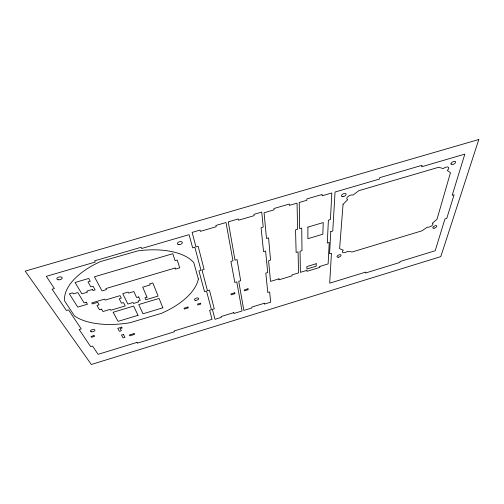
<?xml version="1.0" encoding="UTF-8"?>
<svg xmlns="http://www.w3.org/2000/svg" width="504" height="504" viewBox="0 0 504 504"><rect width="100%" height="100%" fill="white"/><g stroke="black" fill="none" stroke-linecap="round" stroke-linejoin="round"><path stroke-width="0.76" d="M307.9 227.109L307.875 238.694L322.825 234.234L323.253 222.554L307.9 227.109M316.222 263.718L316.166 266.188L306.886 269.004L306.879 266.553L316.222 263.718M319.826 266.433L319.794 267.41L306.886 271.335L306.886 270.371L300.39 272.343L300.044 251.238L301.997 250.652L301.726 228.041L299.666 228.652L299.237 202.488L306.873 200.258L306.873 198.916L322.125 194.462L322.081 195.817L331.821 192.975L330.435 219.536L328.394 220.141L327.298 243.048L329.238 242.468L328.117 263.913L319.826 266.433M330.781 231.575L329.566 253.827L331.449 253.26L329.685 283.166L365.715 272.097L365.583 272.998L399.817 262.477L400.025 261.551L435.198 250.74L444.95 218.95L446.758 218.402L454.098 194.764L452.195 195.332L464.827 154.136L421.697 166.736L422.018 165.318L379.707 177.666L379.499 179.052L335.059 192.03L332.766 230.983L330.781 231.575M343.054 204.334L339.608 248.667L343.331 250.173A3.402 1.588 -23.8 0 0 343.104 252.643A3.402 1.588 -23.8 0 0 347.59 251.294L352.164 251.981L422.031 230.801L427.304 227.153A3.421 1.512 -27 0 0 431.657 225.836A3.421 1.512 -27 0 0 432.375 223.241L437.006 219.259L450.469 172.702L447.237 170.447A3.9 1.89 -29.6 0 0 448.157 167.158A3.9 1.89 -29.6 0 0 443.255 168.601L438.719 167.265L358.816 190.676L353.058 195.067A3.849 2.01 -25.6 0 0 347.993 196.547A3.849 2.01 -25.6 0 0 347.716 199.704L343.054 204.334M198.337 278.933L198.217 279.726A68.645 34.53 -13.8 0 1 166.975 310.748L161.639 313.267L129.994 322.724A68.645 34.53 -13.8 0 1 78.303 318.263L74.624 316.115L64.613 300.919L64.493 300.107A68.645 34.53 -13.8 0 1 94.185 264.644L100.378 261.595L137.724 250.898A68.645 34.53 -13.8 0 1 190.922 259.806L193.757 262.483L198.337 278.933M451.067 163.542L451.011 163.706A2.551 1.235 -30.1 0 0 452.668 164.575L452.901 164.512A2.551 1.235 -30.1 0 0 455.528 162.345A2.551 1.235 -30.1 0 0 453.808 161.438A2.551 1.235 -30.1 0 0 451.067 163.542M478.8 139.513L440.779 256.631L91.337 364.486L25.2 271.12L478.8 139.513M137.025 342.374L98.091 354.344L92.578 346.034L90.638 346.626L79.16 329.528L81.207 328.904L68.557 309.865L66.389 310.508L52.114 289.233L54.413 288.559L46.305 276.343L95.225 262.061L94.601 260.851L141.164 247.262L141.649 248.504L189.069 234.656L192.654 247.861L194.853 247.218L200.995 270.327L198.923 270.944L204.536 291.627L206.501 291.029L211.459 309.689L209.595 310.262L212.052 319.316L174.082 330.989L174.397 331.783L137.428 343.148L137.025 342.374M233.793 312.637L221.13 316.531L221.332 317.356L214.994 319.303L212.392 309.406L214.257 308.839L209.444 290.14L207.478 290.732L202.028 270.018L204.101 269.394L198.141 246.248L195.949 246.897L192.131 232.394L200.075 230.076L200.384 231.355L216.153 226.75L215.888 225.458L226.012 222.51L232.955 260.782L230.901 261.393L234.833 282.467L236.779 281.881L242.052 310.981L233.963 313.469L233.793 312.637M264.317 303.257L251.786 307.106L251.918 307.95L243.848 310.426L238.72 281.289L240.66 280.703L237.05 259.56L235.003 260.171L228.255 221.854L238.342 218.912L238.537 220.21L254.104 215.668L253.953 214.357L261.733 212.083L263.214 227.09L261.072 227.726L263.56 251.647L265.589 251.042L267.712 272.525L265.791 273.105L267.8 292.471L269.634 291.911L270.648 302.192L264.417 304.107L264.317 303.257M123.411 334.461L121.477 335.047L123.064 337.894L124.973 337.308L123.411 334.461M134.108 333.572L129.326 335.034L129.755 335.847L134.53 334.391L134.108 333.572M278.958 278.857L270.528 281.421L268.575 260.688L270.553 260.096L268.575 237.869L266.49 238.493L264.071 212.757L274.006 209.859L273.911 208.53L289.34 204.032L289.391 205.367L297.051 203.131L297.606 229.263L295.539 229.874L296.125 252.409L298.084 251.824L298.532 272.903L292.024 274.882L292.055 275.846L279.027 279.808L278.958 278.857M94.002 335.576L91.016 336.483L91.564 337.315L94.538 336.407L94.002 335.576M121.697 327.153L117.76 328.35L119.404 331.317L121.357 330.719L120.198 328.602L122.163 328.01L121.697 327.153M187.923 307.018L184.067 308.19L184.376 309.084L188.219 307.913L187.923 307.018M200.422 303.219L197.543 304.095L197.814 304.996L200.686 304.12L200.422 303.219M234.757 292.78L230.958 293.933L231.147 294.853L234.933 293.706L234.757 292.78M247.999 288.754L244.226 289.901L244.377 290.833L248.144 289.687L247.999 288.754M138.039 315.309L118.062 321.363L113.117 312.272L133.636 306.092L138.039 315.309M162.836 307.799L143.016 313.803L138.745 304.555L159.094 298.425L162.836 307.799M138.688 296.913L136.609 297.536L133.85 291.533L128.564 293.108L128.079 292.093L122.762 293.681L127.858 304.057L133.018 302.501L133.478 303.465L138.619 301.921L138.172 300.951L140.232 300.334L138.688 296.913M101.594 309.16L99.49 309.79L96.976 305.437L99.105 304.8L97.694 302.331L92.339 303.931L91.753 302.935L104.624 299.093L105.172 300.094L120.078 295.646L121.332 298.147L119.221 298.777L121.464 303.2L123.549 302.576L125.231 305.941L110.754 310.294L110.237 309.349L102.948 311.541L101.594 309.16M147.011 297.196L144.95 297.814L145.801 299.76L158.073 296.068L152.838 282.958L149.663 283.903L150.085 284.943L142.689 287.148L147.011 297.196M86.253 302.224L84.086 302.873L77.805 292.559L73.345 293.882L72.683 292.818L69.325 293.813L77.748 307.119L87.45 304.221L86.253 302.224M92.314 289.51L86.776 291.148L87.394 292.207L81.862 293.845L75.039 282.486L88.717 278.46L90.279 281.251L88.017 281.919L90.796 286.833L93.026 286.171L95.117 289.913L92.912 290.569L92.314 289.51M175.096 268.015L105.865 288.565L106.426 289.624L102.054 290.915L94.399 276.791L172.815 253.701L175.064 260.656L177.238 260.014L179.72 267.844L175.455 269.111L175.096 268.015M178.844 244.623A2.577 1.411 -16.2 0 0 182.347 242.443A2.577 1.411 -16.2 0 0 178.378 242.216A2.577 1.411 -16.2 0 0 178.844 244.623M195.779 300.353A2.236 1.065 -16.9 0 0 198.727 298.494A2.236 1.065 -16.9 0 0 195.256 298.582A2.236 1.065 -16.9 0 0 195.779 300.353M91.615 331.802A2.337 1.071 -12.5 0 0 94.947 330.189A2.337 1.071 -12.5 0 0 91.407 329.95A2.337 1.071 -12.5 0 0 91.615 331.802M58.388 279.789A2.722 1.417 -10 0 0 62.206 277.874A2.722 1.417 -10 0 0 57.966 277.37A2.722 1.417 -10 0 0 58.388 279.789M434.039 228.205A2.192 0.958 -27.1 0 0 436.766 226.006A2.192 0.958 -27.1 0 0 433.547 226.592A2.192 0.958 -27.1 0 0 434.039 228.205M338.323 257.204A2.18 1.014 -23.4 0 0 341.057 255.125A2.18 1.014 -23.4 0 0 337.743 255.541A2.18 1.014 -23.4 0 0 338.323 257.204M342.934 196.68A2.514 1.329 -25.5 0 0 346.084 194.103A2.514 1.329 -25.5 0 0 342.298 194.443A2.514 1.329 -25.5 0 0 342.934 196.68"/></g></svg>
